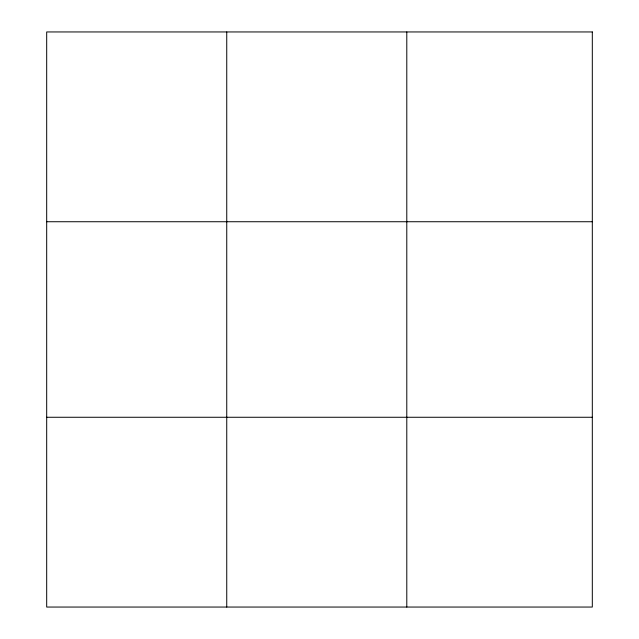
<?xml version="1.0" encoding="UTF-8"?>
<svg xmlns="http://www.w3.org/2000/svg" width="639" height="639" viewBox="0 0 639 639"><rect width="100%" height="100%" fill="white"/><g stroke="black" fill="none" stroke-linecap="round" stroke-linejoin="round"><path stroke-width="0.96" d="M226.741 607.05L226.741 31.95M406.795 607.05L406.795 31.95M46.687 221.733L592.313 221.733M46.687 417.267L592.313 417.267M592.313 31.95L592.313 607.05L46.687 607.05L46.687 31.95L592.313 31.95"/></g></svg>
